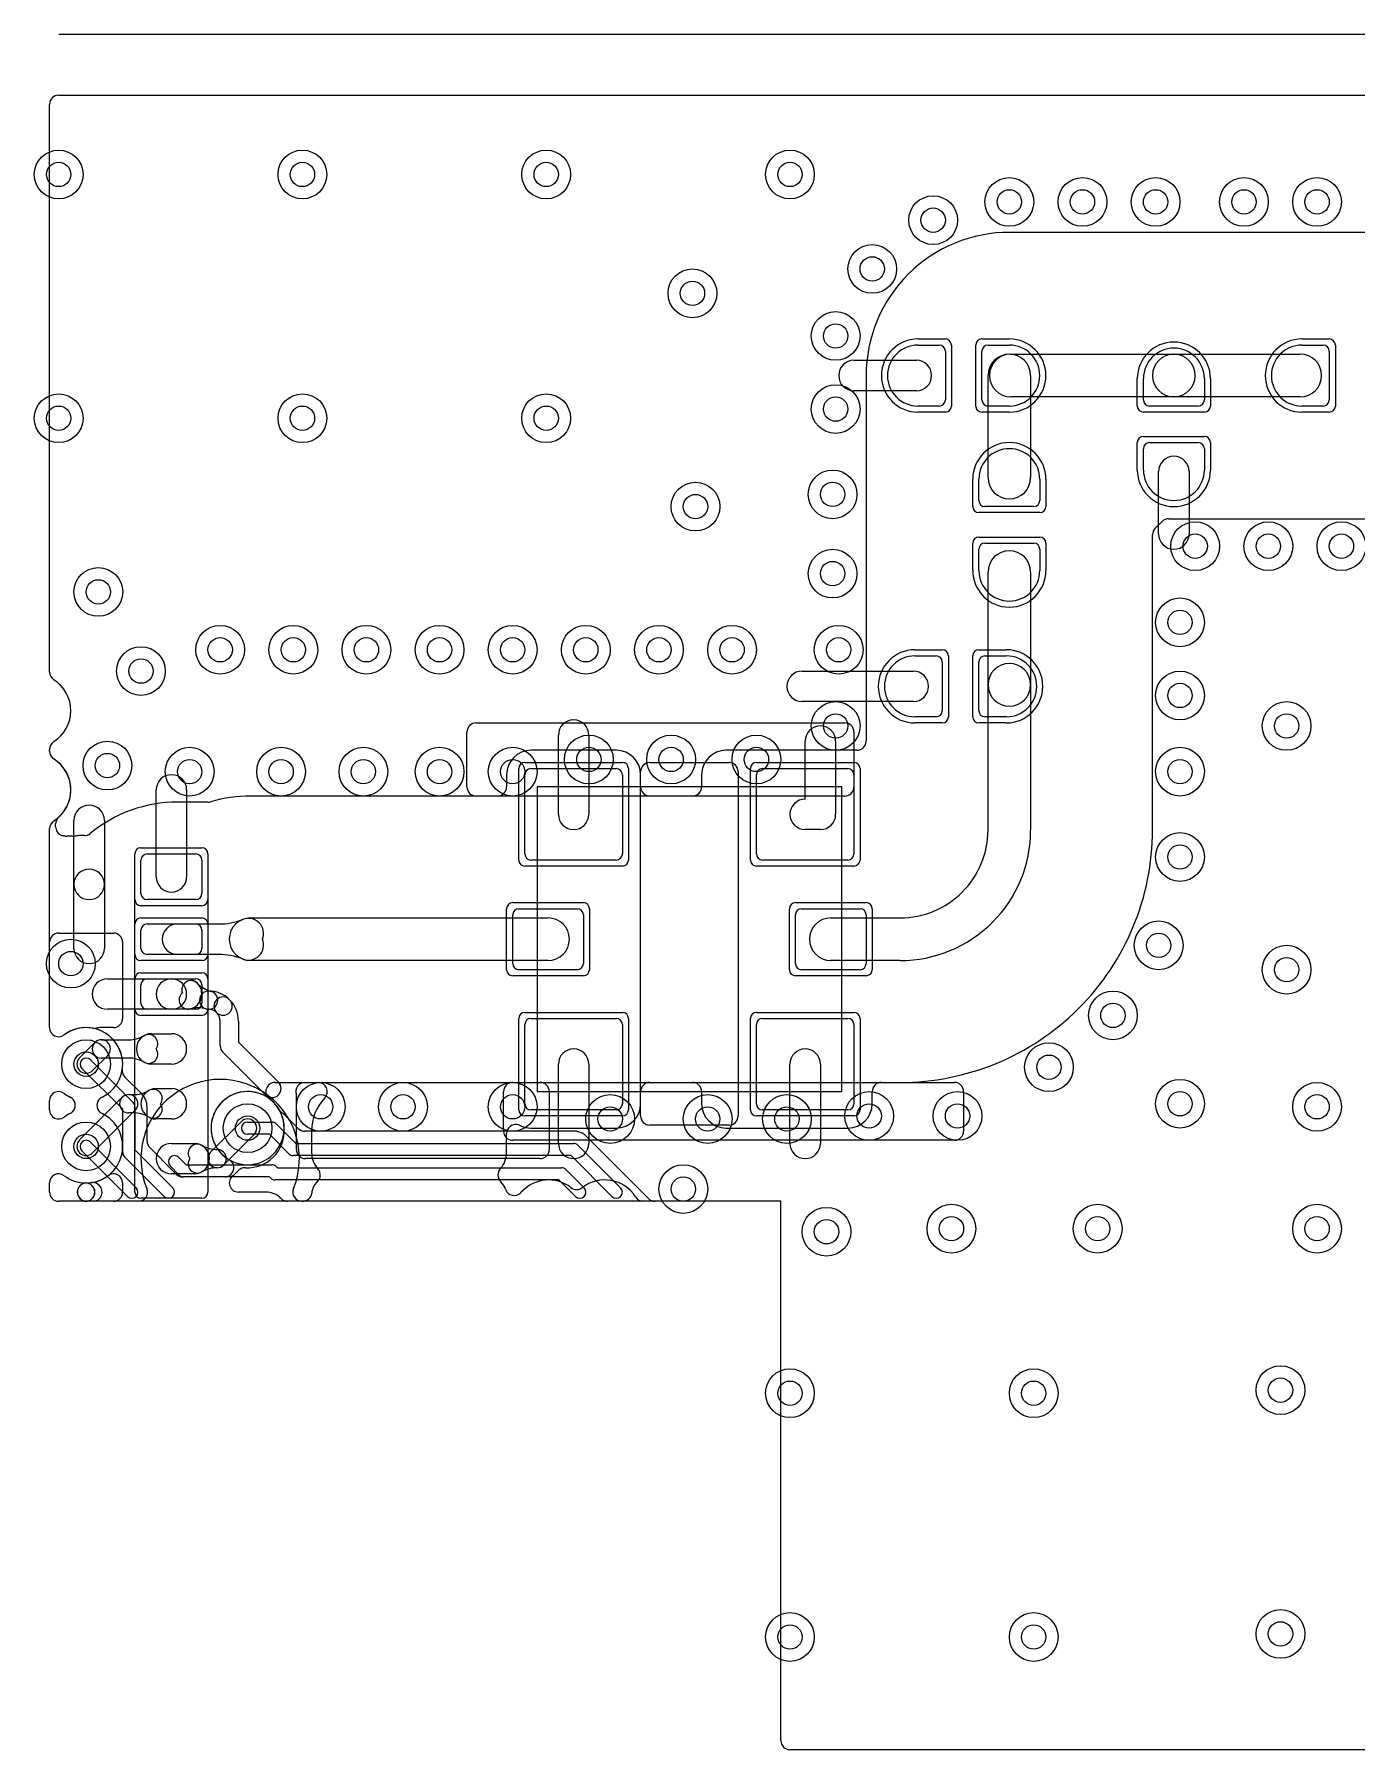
# Model space of a CAD drawing. Extents: x 24.8 to 50, y 9.9 to 24.
# Drawn here: x 24.8 to 35.65, y 9.93 to 24 of the extents above; entities that cross this region are included whole.
import ezdxf

# ---------------------------------------------------------------- set-up
doc = ezdxf.new("R2010")
doc.units = 0
for name, color, linetype in [('HOLE', 7, 'CONTINUOUS'), ('LAY1', 7, 'CONTINUOUS'), ('LAY2', 7, 'CONTINUOUS'), ('LAY3', 7, 'CONTINUOUS'), ('LAY4', 7, 'CONTINUOUS'), ('LAY5', 7, 'CONTINUOUS'), ('LAY6', 7, 'CONTINUOUS'), ('PCBOutline', 7, 'CONTINUOUS'), ('Resist-A', 7, 'CONTINUOUS')]:
    doc.layers.add(name, color=color, linetype=linetype)

msp = doc.modelspace()

# ---------------------------------------------------------------- linework, layer by layer
at = {"layer": 'HOLE'}
for centre in [(25, 22.85), (27, 22.85), (29, 22.85), (31, 22.85), (32.8, 22.625), (33.4, 22.625), (34, 22.625), (34.725, 22.625), (35.325, 22.625), (32.175, 22.475), (31.675, 22.075), (30.2, 21.875), (31.375, 21.525), (31.375, 20.925), (25, 20.85), (27, 20.85), (29, 20.85), (31.35, 20.225), (30.225, 20.125), (34.325, 19.8), (34.925, 19.8), (35.525, 19.8), (31.35, 19.575), (25.325, 19.425), (34.2, 19.175), (26.325, 18.95), (26.925, 18.95), (27.525, 18.95), (28.125, 18.95), (28.725, 18.95), (29.325, 18.95), (29.925, 18.95), (30.525, 18.95), (31.4, 18.95), (25.675, 18.775), (34.2, 18.575), (31.375, 18.325), (35.075, 18.325), (25.4, 18), (26.075, 17.95), (26.825, 17.95), (27.5, 17.95), (28.125, 17.95), (28.725, 17.95), (29.35, 18.05), (30.025, 18.05), (30.725, 18.05), (34.2, 17.95), (34.2, 17.25), (34.025, 16.525), (25.1, 16.375), (35.075, 16.325), (33.65, 15.95), (25.225, 15.55), (33.125, 15.525), (27.15, 15.2), (27.825, 15.2), (28.725, 15.2), (31.65, 15.125), (32.375, 15.125), (34.2, 15.225), (35.325, 15.2), (26.55, 15.025), (29.525, 15.1), (30.325, 15.1), (30.975, 15.1), (25.225, 14.875), (30.125, 14.525), (31.3, 14.175), (32.325, 14.2), (33.525, 14.2), (35.325, 14.2), (31, 12.85), (33, 12.85), (35.025, 12.875), (31, 10.85), (33, 10.85), (35.025, 10.875)]:
    msp.add_circle(centre, 0.1, dxfattribs=at)
at = {"layer": 'LAY1'}
for p, q in [((24.92503, 18.76731), (24.92503, 23.42499)), ((25, 23.49996), (39.92496, 23.49996)), ((39.92496, 22.375), (32.8125, 22.375)), ((32.05, 21.45), (32.225, 21.45)), ((32.275, 21.4), (32.275, 21)), ((32.575, 21), (32.575, 21.4)), ((32.625, 21.45), (32.8, 21.45)), ((35.2, 21.45), (35.375, 21.45)), ((35.425, 21.4), (35.425, 21)), ((31.52496, 21.325), (32.0375, 21.325)), ((32.8125, 21.375), (34.15, 21.375)), ((34.15, 21.375), (35.1875, 21.375)), ((31.625, 21.2), (31.625, 18.20004)), ((32.625, 20.3625), (32.625, 21.2)), ((32.975, 21.2), (32.975, 20.3625)), ((33.9, 21), (33.9, 21.175)), ((34.4, 21.175), (34.4, 21)), ((32.0375, 21.075), (31.52496, 21.075)), ((34.15, 21.025), (32.8125, 21.025)), ((35.1875, 21.025), (34.15, 21.025)), ((32.225, 20.95), (32.05, 20.95)), ((32.8, 20.95), (32.625, 20.95)), ((34.35, 20.95), (33.95, 20.95)), ((35.375, 20.95), (35.2, 20.95)), ((33.9, 20.425), (33.9, 20.6)), ((33.95, 20.65), (34.35, 20.65)), ((34.4, 20.6), (34.4, 20.425)), ((34.025, 19.89996), (34.025, 20.4125)), ((34.275, 20.4125), (34.275, 19.89996)), ((32.55, 20.175), (32.55, 20.35)), ((33.05, 20.35), (33.05, 20.175)), ((33, 20.125), (32.6, 20.125)), ((33.99696, 19.94696), (34.05304, 20.00304)), ((34.10605, 20.025), (39.925, 20.025)), ((33.975, 17.47122), (33.975, 19.89395)), ((32.55, 19.6), (32.55, 19.775)), ((32.6, 19.825), (33, 19.825)), ((33.05, 19.775), (33.05, 19.6)), ((32.625, 18.6625), (32.625, 19.5875)), ((32.975, 19.5875), (32.975, 18.6625)), ((32.025, 18.9), (32.2, 18.9)), ((32.6, 18.9), (32.775, 18.9)), ((31.09996, 18.775), (32.0125, 18.775)), ((32.25, 18.85), (32.25, 18.45)), ((32.55, 18.45), (32.55, 18.85)), ((32.625, 17.47122), (32.625, 18.6625)), ((32.975, 18.6625), (32.975, 17.47122)), ((32.0125, 18.525), (31.09996, 18.525)), ((28.42497, 18.35), (31.45003, 18.35)), ((32.2, 18.4), (32.025, 18.4)), ((32.775, 18.4), (32.6, 18.4)), ((28.35, 17.82497), (28.35, 18.27503)), ((29.1, 17.6), (29.1, 18.25004)), ((29.35, 18.25004), (29.35, 17.6)), ((31.125, 17.725), (31.125, 18.20004)), ((31.375, 18.20004), (31.375, 17.6)), ((31.525, 18.27503), (31.525, 17.82497)), ((24.92503, 18.11723), (24.92503, 18.13273)), ((29.575, 18.12504), (28.875, 18.12504)), ((29.84997, 18.025), (30.50003, 18.025)), ((31.55, 18.12504), (30.475, 18.12504)), ((28.67496, 17.925), (28.67496, 17.825)), ((28.825, 17.275), (28.825, 17.925)), ((28.875, 17.975), (29.575, 17.975)), ((29.625, 17.925), (29.625, 17.275)), ((29.775, 15.12497), (29.775, 17.95003)), ((29.77504, 17.825), (29.77504, 17.925)), ((30.27496, 17.925), (30.27496, 17.825)), ((30.575, 17.95003), (30.575, 15.12497)), ((30.725, 17.275), (30.725, 17.925)), ((30.775, 17.975), (31.475, 17.975)), ((31.525, 17.925), (31.525, 17.275)), ((25.8, 17.0875), (25.8, 17.8)), ((26.05, 17.8), (26.05, 17.0875)), ((28.59996, 17.75), (26.575, 17.75)), ((31.45003, 17.75), (28.42497, 17.75)), ((30.19996, 17.75), (29.85004, 17.75)), ((26.22492, 17.7), (25.975, 17.7)), ((24.97504, 17.49824), (24.97504, 17.52048)), ((25.125, 17.025), (25.125, 17.55004)), ((25.375, 17.55004), (25.375, 17.025)), ((31.25, 17.475), (31.125, 17.475)), ((25.1096, 17.42013), (25.06614, 17.42013)), ((25.21059, 17.42504), (25.17499, 17.42504)), ((25.675, 16.95), (25.675, 17.225)), ((25.725, 17.275), (26.125, 17.275)), ((26.175, 17.225), (26.175, 16.95)), ((29.575, 17.225), (28.875, 17.225)), ((31.475, 17.225), (30.775, 17.225)), ((25.125, 16.49996), (25.125, 17.025)), ((25.375, 17.025), (25.375, 16.49996)), ((26.125, 16.9), (25.725, 16.9)), ((32.41374, 16.96124), (32.41377, 16.96125)), ((26.575, 16.75), (29.015, 16.75)), ((28.725, 16.375), (28.725, 16.775)), ((28.775, 16.825), (29.255, 16.825)), ((29.305, 16.775), (29.305, 16.375)), ((31.045, 16.375), (31.045, 16.775)), ((31.095, 16.825), (31.575, 16.825)), ((31.335, 16.75), (31.90378, 16.75)), ((31.625, 16.775), (31.625, 16.375)), ((25, 16.62496), (25.44999, 16.62496)), ((25.675, 16.5), (25.675, 16.65)), ((25.725, 16.7), (26.125, 16.7)), ((25.975, 16.7), (26.3125, 16.7)), ((26.175, 16.65), (26.175, 16.5)), ((32.66126, 16.71377), (32.66123, 16.71375)), ((24.92503, 15.85001), (24.92503, 16.54999)), ((25.52496, 16.54999), (25.52496, 15.92501)), ((26.125, 16.45), (25.725, 16.45)), ((26.3125, 16.45), (25.975, 16.45)), ((29.015, 16.4), (26.575, 16.4)), ((31.90378, 16.4), (31.335, 16.4)), ((25.39996, 16.25), (25.925, 16.25)), ((25.675, 16.05), (25.675, 16.2)), ((25.725, 16.25), (26.125, 16.25)), ((25.925, 16.25), (26.05, 16.25)), ((26.175, 16.2), (26.175, 16.05)), ((29.255, 16.325), (28.775, 16.325)), ((31.575, 16.325), (31.095, 16.325)), ((25.925, 16), (25.39996, 16)), ((26.125, 16), (25.725, 16)), ((26.05, 16), (25.925, 16)), ((28.875, 15.925), (29.575, 15.925)), ((30.775, 15.925), (31.475, 15.925)), ((25.44999, 15.85004), (25.35, 15.85004)), ((25.7625, 15.8), (25.925, 15.8)), ((26.325, 15.7), (26.325, 15.90287)), ((26.475, 15.90287), (26.475, 15.73107)), ((28.825, 15.225), (28.825, 15.875)), ((29.625, 15.875), (29.625, 15.225)), ((30.725, 15.225), (30.725, 15.875)), ((31.525, 15.875), (31.525, 15.225)), ((25.17197, 15.60303), (25.29697, 15.72803)), ((25.35, 15.75), (25.575, 15.75)), ((26.69697, 15.29697), (26.34697, 15.64697)), ((26.475, 15.73107), (26.80303, 15.40303)), ((25.40303, 15.62197), (25.27803, 15.49697)), ((25.575, 15.6), (25.35, 15.6)), ((25.925, 15.55), (25.7625, 15.55)), ((29.1, 14.89996), (29.1, 15.55)), ((29.35, 15.55), (29.35, 14.89996)), ((31, 14.89996), (31, 15.55)), ((31.25, 15.55), (31.25, 14.89996)), ((25.8, 15.35), (25.925, 15.35)), ((26.77498, 15.4), (27.12853, 15.4)), ((27.02067, 15.4), (28.95003, 15.4)), ((28.72497, 15.4), (32.35003, 15.4)), ((29.85004, 15.4), (30.19996, 15.4)), ((31.75004, 15.4), (31.90378, 15.4)), ((25.17197, 14.92803), (25.52197, 15.27803)), ((25.575, 15.3), (25.6125, 15.3)), ((26.95, 14.84997), (26.95, 15.3)), ((28.65, 14.99997), (28.65, 15.32503)), ((29.025, 15.32503), (29.025, 14.84997)), ((29.77504, 15.225), (29.77504, 15.325)), ((30.27496, 15.325), (30.27496, 15.225)), ((31.67504, 15.225), (31.67504, 15.325)), ((32.425, 15.32503), (32.425, 14.99997)), ((25.62803, 15.17197), (25.27803, 14.82197)), ((25.6125, 15.15), (25.575, 15.15)), ((25.925, 15.1), (25.8, 15.1)), ((26.24697, 14.82803), (26.49697, 15.07803)), ((29.575, 15.175), (28.875, 15.175)), ((31.475, 15.175), (30.775, 15.175)), ((26.60303, 14.97197), (26.35303, 14.72197)), ((27.07496, 15), (27.07496, 14.825)), ((28.67504, 14.825), (28.67504, 14.97998)), ((32.35003, 14.925), (28.72497, 14.925)), ((28.87505, 15.02496), (29.575, 15.02496)), ((30.50003, 15.05), (29.84997, 15.05)), ((30.475, 15.02496), (31.475, 15.02496)), ((25.925, 14.9), (26.11276, 14.9)), ((26.11276, 14.65), (25.925, 14.65)), ((26.44992, 14.65238), (26.47612, 14.67858)), ((28.95003, 14.775), (27.02497, 14.775)), ((24.92503, 14.5), (24.92503, 14.57497)), ((25.52496, 14.57498), (25.52496, 14.5)), ((26.7, 14.50004), (26.47503, 14.50004)), ((25.22112, 14.42503), (25, 14.42503)), ((25.44999, 14.42503), (25.22886, 14.42503)), ((26.82555, 14.44699), (26.82377, 14.44877)), ((27.00138, 14.42503), (26.87856, 14.42503)), ((30.92503, 14.42503), (29.79722, 14.42503)), ((30.92503, 10), (30.92503, 14.42503)), ((39.92499, 9.92503), (31, 9.92503))]:
    msp.add_line(p, q, dxfattribs=at)
for centre in [(25, 22.85), (27, 22.85), (29, 22.85), (31, 22.85), (32.8, 22.625), (33.4, 22.625), (34, 22.625), (34.725, 22.625), (35.325, 22.625), (32.175, 22.475), (31.675, 22.075), (30.2, 21.875), (31.375, 21.525), (31.375, 20.925), (25, 20.85), (27, 20.85), (29, 20.85), (31.35, 20.225), (30.225, 20.125), (34.325, 19.8), (34.925, 19.8), (35.525, 19.8), (31.35, 19.575), (25.325, 19.425), (34.2, 19.175), (26.325, 18.95), (26.925, 18.95), (27.525, 18.95), (28.125, 18.95), (28.725, 18.95), (29.325, 18.95), (29.925, 18.95), (30.525, 18.95), (31.4, 18.95), (25.675, 18.775), (34.2, 18.575), (31.375, 18.325), (35.075, 18.325), (25.4, 18), (29.35, 18.05), (30.025, 18.05), (30.725, 18.05), (26.075, 17.95), (26.825, 17.95), (27.5, 17.95), (28.125, 17.95), (28.725, 17.95), (34.2, 17.95), (34.2, 17.25), (34.025, 16.525), (25.1, 16.375), (35.075, 16.325), (33.65, 15.95), (25.225, 15.55), (33.125, 15.525), (27.15, 15.2), (27.825, 15.2), (28.725, 15.2), (34.2, 15.225), (35.325, 15.2), (26.55, 15.025), (29.525, 15.1), (30.325, 15.1), (30.975, 15.1), (31.65, 15.125), (32.375, 15.125), (25.225, 14.875), (30.125, 14.525), (31.3, 14.175), (32.325, 14.2), (33.525, 14.2), (35.325, 14.2), (31, 12.85), (33, 12.85), (35.025, 12.875), (31, 10.85), (33, 10.85), (35.025, 10.875)]:
    msp.add_circle(centre, 0.2, dxfattribs=at)
for centre, radius, start, end in [((25, 23.42499), 0.07497, 90, 180), ((32.8, 21.2), 1.175, 89.708399, 180), ((32.80636, 22.44995), 0.07497, -90.290412, -89.671376), ((32.81358, 21.2), 1.175, 90.052663, 90.331098), ((32.05, 21.2), 0.25, 90, -90), ((32.225, 21.4), 0.05, 0, 90), ((32.625, 21.4), 0.05, 90, 180), ((32.8, 21.2), 0.25, -90, 90), ((34.15, 21.175), 0.25, 0, 180), ((35.2, 21.2), 0.25, 90, -90), ((35.375, 21.4), 0.05, 0, 90), ((31.52496, 21.2), 0.125, 90, -90), ((32.0375, 21.2), 0.125, -90, 90), ((32.8, 21.2), 0.175, 0, 180), ((32.8125, 21.2), 0.175, 90, -90), ((34.15, 21.2), 0.175, 90, -90), ((34.15, 21.2), 0.175, -90, 90), ((35.1875, 21.2), 0.175, -90, 90), ((32.225, 21), 0.05, -90, 0), ((32.625, 21), 0.05, 180, -90), ((33.95, 21), 0.05, 180, -90), ((34.35, 21), 0.05, -90, 0), ((35.375, 21), 0.05, -90, 0), ((32.8, 20.35), 0.25, 0, 180), ((33.95, 20.6), 0.05, 90, 180), ((34.35, 20.6), 0.05, 0, 90), ((34.15, 20.425), 0.25, 180, 0), ((34.15, 20.4125), 0.125, 0, 180), ((32.8, 20.3625), 0.175, 180, 0), ((32.6, 20.175), 0.05, 180, -90), ((33, 20.175), 0.05, -90, 0), ((34.10605, 19.95003), 0.07497, 90, 135), ((34.04997, 19.89395), 0.07497, 135, 180), ((34.15, 19.89996), 0.125, 180, 0), ((32.6, 19.775), 0.05, 90, 180), ((32.8, 19.5875), 0.175, 0, 180), ((33, 19.775), 0.05, 0, 90), ((32.8, 19.6), 0.25, 180, 0), ((32.025, 18.65), 0.25, 90, -90), ((32.2, 18.85), 0.05, 0, 90), ((32.6, 18.85), 0.05, 90, 180), ((32.775, 18.65), 0.25, -90, 90), ((25, 18.76731), 0.07497, 180, -122.227352), ((31.09996, 18.65), 0.125, 90, -90), ((32.0125, 18.65), 0.125, -90, 90), ((32.8, 18.6625), 0.175, 0, 180), ((24.80001, 18.45002), 0.30009, -57.777457, 57.777457), ((32.8, 18.6625), 0.175, 180, 0), ((32.2, 18.45), 0.05, -90, 0), ((32.6, 18.45), 0.05, 180, -90), ((28.42497, 18.27503), 0.07497, 90, 180), ((29.225, 18.25004), 0.125, 0, 180), ((31.25, 18.20004), 0.125, 0, 180), ((31.45003, 18.27503), 0.07497, 0, 90), ((25, 18.13273), 0.07497, 122.227352, 180), ((31.55, 18.20004), 0.075, -90, 0), ((25, 18.11723), 0.07497, 180, -122.227352), ((24.8, 17.8), 0.30004, -48.185672, 57.769733), ((28.875, 17.925), 0.20004, 90, 180), ((29.575, 17.925), 0.20004, 0, 90), ((29.84997, 17.95003), 0.07497, 90, 180), ((30.475, 17.925), 0.20004, 90, 180), ((30.50003, 17.95003), 0.07497, 0, 90), ((25.925, 17.8), 0.125, 0, 180), ((28.875, 17.925), 0.05, 90, 180), ((29.575, 17.925), 0.05, 0, 90), ((30.775, 17.925), 0.05, 90, 180), ((31.475, 17.925), 0.05, 0, 90), ((26.57494, 16.57495), 1.17505, 89.997074, 106.260458), ((28.42497, 17.82497), 0.07497, 180, -90), ((28.59996, 17.825), 0.075, -90, 0), ((29.85004, 17.825), 0.075, 180, -90), ((30.19996, 17.825), 0.075, -90, 0), ((31.45003, 17.82497), 0.07497, -90, 0), ((25.25, 17.55004), 0.125, 0, 180), ((25.97498, 16.57499), 1.12501, 89.998981, 129.530783), ((26.22493, 17.77497), 0.07497, -90.007642, -73.740712), ((29.225, 17.6), 0.125, 180, 0), ((31.125, 17.6), 0.125, 90, -90), ((31.25, 17.6), 0.125, -90, 0), ((25.05004, 17.52048), 0.075, 135, 180), ((25.05004, 17.49824), 0.075, 180, -108.437365), ((25.05002, 17.5205), 0.07497, 131.809978, 135), ((31.90379, 17.47122), 0.72121, -44.999438, 0), ((31.90379, 17.47122), 1.07121, -44.999244, 0), ((31.90379, 17.47122), 2.07121, -44.999609, 0), ((25.05003, 17.49821), 0.07497, -108.437366, -98.22089), ((25.025, 17.325), 0.10004, 76.401343, 81.775941), ((25.06614, 17.4951), 0.07497, -103.593234, -90), ((25.11976, 17.49441), 0.07497, -97.788571, -78.418767), ((25.17498, 17.225), 0.20004, 89.997136, 101.584046), ((25.21059, 17.50004), 0.075, -90, -49.878486), ((25.725, 17.225), 0.05, 90, 180), ((26.125, 17.225), 0.05, 0, 90), ((28.875, 17.275), 0.05, 180, -90), ((29.575, 17.275), 0.05, -90, 0), ((30.775, 17.275), 0.05, 180, -90), ((31.475, 17.275), 0.05, -90, 0), ((25.25, 17.025), 0.125, 0, 180), ((25.925, 17.0875), 0.125, 180, 0), ((25.25, 17.025), 0.125, 180, 0), ((25.725, 16.95), 0.05, 180, -90), ((26.125, 16.95), 0.05, -90, 0), ((31.90377, 17.47121), 0.72121, -89.999206, -45), ((26.575, 16.575), 0.175, 90, -90), ((28.775, 16.775), 0.05, 90, 180), ((29.015, 16.575), 0.175, -90, 90), ((29.255, 16.775), 0.05, 0, 90), ((31.095, 16.775), 0.05, 90, 180), ((31.335, 16.575), 0.175, 90, -90), ((31.575, 16.775), 0.05, 0, 90), ((25, 16.54999), 0.07497, 90, 180), ((25.44999, 16.54999), 0.07497, 0, 90), ((25.725, 16.65), 0.05, 90, 180), ((25.975, 16.575), 0.125, 90, -90), ((26.125, 16.65), 0.05, 0, 90), ((26.3125, 17.23906), 0.53906, -90, -68.4309), ((26.55662, 16.6215), 0.125, -21.83886, 111.568769), ((31.90377, 17.47121), 1.07121, -89.999465, -45), ((25.25, 16.49996), 0.125, 180, 0), ((25.725, 16.5), 0.05, 180, -90), ((26.125, 16.5), 0.05, -90, 0), ((26.55662, 16.5285), 0.125, -111.567342, 21.838861), ((26.3125, 15.91094), 0.53906, 68.431231, 90), ((28.775, 16.375), 0.05, 180, -90), ((29.255, 16.375), 0.05, -90, 0), ((31.095, 16.375), 0.05, 180, -90), ((31.575, 16.375), 0.05, -90, 0), ((25.39996, 16.125), 0.125, 90, -90), ((25.725, 16.2), 0.05, 90, 180), ((25.925, 16.125), 0.125, 90, -90), ((25.925, 16.125), 0.125, -90, 90), ((26.08556, 16.16015), 0.075, 44.6705, -160.146782), ((26.05, 16.125), 0.125, -90, 90), ((26.125, 16.2), 0.05, 0, 90), ((26.31777, 16.3897), 0.25152, -135.330053, -105.465702), ((25.725, 16.05), 0.05, 180, -90), ((26.06243, 16.07657), 0.075, 129.209852, -75.600737), ((26.125, 16.05), 0.05, -90, 0), ((26.23071, 16.075), 0.075, 90, -90), ((26.2307, 16.075), 0.07501, -105.466858, 74.535179), ((26.23071, 15.90773), 0.24227, 45, 90), ((26.349, 16.026), 0.075, 45, -135), ((26.34899, 16.02601), 0.075, -135, 45), ((26.22587, 15.90287), 0.24913, 0, 45), ((25.44999, 15.92501), 0.07497, -90, 0), ((26.14363, 15.7603), 0.25153, 74.5345, 104.399216), ((26.23071, 15.90773), 0.09227, 45, 90), ((26.22587, 15.90287), 0.09913, 0, 45), ((28.875, 15.875), 0.05, 90, 180), ((29.575, 15.875), 0.05, 0, 90), ((30.775, 15.875), 0.05, 90, 180), ((31.475, 15.875), 0.05, 0, 90), ((31.90377, 17.47121), 2.07121, -89.998893, -45.226317), ((33.41534, 15.94765), 0.07497, 134.610901, 134.773023), ((32.53751, 16.8375), 1.175, -45.38963, -44.99931), ((25, 15.85001), 0.07497, 180, -53.133159), ((25.225, 15.55), 0.30004, 79.41624, 126.869516), ((25.29388, 15.91863), 0.07497, -100.584443, -77.027723), ((25.35, 15.675), 0.17504, 97.12461, 102.971554), ((25.31956, 15.92315), 0.07497, -83.312934, -83.004854), ((25.35, 15.675), 0.17504, 90, 96.992661), ((25.575, 16.00157), 0.25157, -90, -60.138167), ((25.7625, 15.675), 0.125, 90, -90), ((25.7376, 15.71836), 0.075, -35.317447, 119.861524), ((25.925, 15.675), 0.125, -90, 90), ((25.35, 15.675), 0.075, 90, -90), ((25.35, 15.675), 0.075, -45, 135), ((25.7376, 15.63164), 0.075, -119.860489, 35.317447), ((26.4, 15.7), 0.075, 180, -135), ((29.225, 15.55), 0.125, 0, 180), ((31.125, 15.55), 0.125, 0, 180), ((25.225, 15.55), 0.075, 135, -45), ((25.575, 15.34843), 0.25157, 60.138476, 90), ((25.8, 15.225), 0.125, 90, -90), ((25.7751, 15.26836), 0.075, -35.317447, 119.862398), ((25.925, 15.225), 0.125, -90, 90), ((26.75, 15.35), 0.075, -135, 45), ((26.77498, 15.32503), 0.07497, 90, -126.866841), ((27.02067, 15.32503), 0.07497, 90, -160.496801), ((27.12853, 15.325), 0.075, -43.168413, 90), ((28.72497, 15.32503), 0.07497, 90, 180), ((28.95003, 15.32503), 0.07497, 0, 90), ((29.85004, 15.325), 0.075, 90, 180), ((30.19996, 15.325), 0.075, 0, 90), ((31.75004, 15.325), 0.075, 90, 180), ((31.90378, 16.575), 1.175, -90, -89.998537), ((32.35003, 15.32503), 0.07497, 0, 90), ((25.575, 15.225), 0.075, 90, -90), ((25.575, 15.225), 0.075, -45, 135), ((25.6125, 15.55156), 0.25156, -90, -60.137033), ((25.7751, 15.18164), 0.075, -119.860489, 35.317447), ((26.55, 15.025), 0.30004, -1.90998, 53.135831), ((27.47501, 15), 0.40005, 136.832329, 180), ((28.875, 15.225), 0.05, 180, -90), ((29.575, 15.225), 0.20004, -90, 0), ((29.575, 15.225), 0.05, -90, 0), ((30.475, 15.225), 0.20004, 180, -90), ((30.775, 15.225), 0.05, 180, -90), ((31.475, 15.225), 0.20004, -90, 0), ((31.475, 15.225), 0.05, -90, 0), ((25.6125, 14.89844), 0.25156, 60.137602, 90), ((26.55, 15.025), 0.075, -45, 135), ((29.84997, 15.12497), 0.07497, 180, -90), ((30.50003, 15.12497), 0.07497, -90, 0), ((25.225, 14.875), 0.075, 135, -45), ((26.54999, 15.00001), 0.30005, -93.188622, 1.908007), ((26.9248, 15.0125), 0.07497, 178.089065, -178.089065), ((28.72497, 14.99997), 0.07497, 180, -90), ((28.75004, 14.97998), 0.075, 71.562635, 180), ((28.75005, 14.98001), 0.07497, 62.970112, 71.562634), ((28.87498, 15.22501), 0.20005, -117.013366, -89.98568), ((28.87505, 14.94999), 0.07497, 90, 90.015285), ((32.35003, 14.99997), 0.07497, -90, 0), ((25.925, 14.775), 0.125, 90, -90), ((26.13769, 14.81835), 0.075, 60.094972, -144.699436), ((26.11276, 14.775), 0.125, -90, 90), ((26.3, 15.10058), 0.25058, -119.902258, -90), ((26.3, 14.775), 0.075, 135, -45), ((26.3, 14.775), 0.075, -90, 90), ((27.02497, 14.84997), 0.07497, 180, -90), ((27.275, 14.825), 0.20004, 180, -137.658108), ((28.47499, 14.82499), 0.20005, -42.331871, 0.002864), ((28.95003, 14.84997), 0.07497, -90, 0), ((29.225, 14.89996), 0.125, 180, 0), ((31.125, 14.89996), 0.125, 180, 0), ((25, 14.57497), 0.07497, 53.133159, 180), ((25.44999, 14.57498), 0.07497, 0, 126.866841), ((26.13769, 14.73166), 0.075, 144.693202, -60.097742), ((26.3, 14.44942), 0.25058, 90, 119.902569), ((26.325, 14.77501), 0.17505, -53.12552, -44.812525), ((26.50293, 14.59937), 0.07497, 135, 135.799776), ((26.52913, 14.62557), 0.07497, 86.811267, 135), ((27.0717, 14.63975), 0.075, -45, 18.437365), ((27.07173, 14.63976), 0.07497, 18.437366, 42.345661), ((28.67832, 14.63976), 0.075, 137.66413, 180), ((28.67829, 14.63973), 0.07497, 179.977073, 180), ((28.67832, 14.63973), 0.075, 180, -135), ((25, 14.5), 0.07497, 180, -90), ((25.22499, 14.87499), 0.30004, -126.866842, -90.591996), ((25.22886, 14.5), 0.07497, 90.588451, -90), ((25.22112, 14.5), 0.07497, -90, 89.411549), ((25.22499, 14.87499), 0.30004, -89.408004, -53.130484), ((25.44999, 14.5), 0.07497, -90, 0), ((26.47503, 14.57501), 0.07497, 126.87754, -90), ((26.7, 14.325), 0.17504, 45, 90), ((27.22501, 14.475), 0.15005, 132.939462, 173.621435), ((27.07172, 14.63973), 0.07497, -47.059489, -45), ((28.6783, 14.63971), 0.07497, -135, -132.940511), ((28.52499, 14.47496), 0.15008, 18.922684, 47.06015), ((28.73811, 14.54735), 0.075, -161.562635, -45), ((28.73813, 14.54733), 0.07497, -45, -40.661808), ((29.02001, 14.29997), 0.30006, 52.316267, 138.580377), ((29.25, 14.59624), 0.075, -128.373475, -52.176611), ((29.47999, 14.29999), 0.30005, 32.231883, 127.823568), ((26.87856, 14.5), 0.07497, -135, -90), ((27.00138, 14.5), 0.07497, -90, -6.379012), ((29.79722, 14.5), 0.07497, -147.772648, -90), ((31, 10), 0.07497, 180, -90)]:
    msp.add_arc(centre, radius, start, end, dxfattribs=at)
at = {"layer": 'LAY2'}
for p, q in [((24.92503, 18.76726), (24.92503, 23.42499)), ((25, 23.49996), (39.925, 23.49996)), ((24.92503, 18.11724), (24.92503, 18.13276)), ((31.425, 17.825), (28.925, 17.825)), ((28.925, 17.825), (28.925, 15.325)), ((31.425, 15.325), (31.425, 17.825)), ((24.92503, 15.85001), (24.92503, 17.48274)), ((24.92503, 15.17501), (24.92503, 15.24999)), ((28.925, 15.325), (31.425, 15.325)), ((24.92503, 14.5), (24.92503, 14.57499)), ((25.22226, 14.42503), (25, 14.42503)), ((30.92503, 14.42503), (25.22774, 14.42503)), ((30.92503, 10), (30.92503, 14.42503)), ((39.92503, 9.92503), (31, 9.92503))]:
    msp.add_line(p, q, dxfattribs=at)
for centre in [(25, 22.85), (27, 22.85), (29, 22.85), (31, 22.85), (32.8, 22.625), (33.4, 22.625), (34, 22.625), (34.725, 22.625), (35.325, 22.625), (32.175, 22.475), (31.675, 22.075), (30.2, 21.875), (31.375, 21.525), (31.375, 20.925), (25, 20.85), (27, 20.85), (29, 20.85), (31.35, 20.225), (30.225, 20.125), (34.325, 19.8), (34.925, 19.8), (35.525, 19.8), (31.35, 19.575), (25.325, 19.425), (34.2, 19.175), (26.325, 18.95), (26.925, 18.95), (27.525, 18.95), (28.125, 18.95), (28.725, 18.95), (29.325, 18.95), (29.925, 18.95), (30.525, 18.95), (31.4, 18.95), (25.675, 18.775), (34.2, 18.575), (31.375, 18.325), (35.075, 18.325), (25.4, 18), (29.35, 18.05), (30.025, 18.05), (30.725, 18.05), (26.075, 17.95), (26.825, 17.95), (27.5, 17.95), (28.125, 17.95), (28.725, 17.95), (34.2, 17.95), (34.2, 17.25), (34.025, 16.525), (25.1, 16.375), (35.075, 16.325), (33.65, 15.95), (25.225, 15.55), (33.125, 15.525), (27.15, 15.2), (27.825, 15.2), (28.725, 15.2), (34.2, 15.225), (35.325, 15.2), (26.55, 15.025), (29.525, 15.1), (30.325, 15.1), (30.975, 15.1), (31.65, 15.125), (32.375, 15.125), (25.225, 14.875), (30.125, 14.525), (31.3, 14.175), (32.325, 14.2), (33.525, 14.2), (35.325, 14.2), (31, 12.85), (33, 12.85), (35.025, 12.875), (31, 10.85), (33, 10.85), (35.025, 10.875)]:
    msp.add_circle(centre, 0.2, dxfattribs=at)
for centre, radius, start, end in [((25, 23.42499), 0.07497, 90, 180), ((25, 18.76726), 0.07497, 180, -122.227352), ((24.8, 18.45001), 0.30006, -57.771769, 57.771769), ((25, 18.13276), 0.07497, 122.227352, 180), ((25, 18.11724), 0.07497, 180, -122.227352), ((24.8, 17.79999), 0.30006, -57.771769, 57.771769), ((25, 17.48274), 0.07497, 122.227352, 180), ((25, 15.85001), 0.07497, 180, -53.133159), ((25.225, 15.55), 0.30004, -64.143797, 126.869516), ((25, 15.24999), 0.07497, 53.133159, 180), ((25.225, 15.55), 0.30004, -126.869516, -115.853652), ((25.06147, 15.21252), 0.07497, 45, 64.149272), ((25.06145, 15.2125), 0.075, -45.021609, 45), ((25.38855, 15.2125), 0.075, 134.978391, -135), ((25.38855, 15.21254), 0.07497, 115.860939, 135), ((26.55, 15.025), 0.30004, 90, -90), ((26.55, 15.025), 0.30004, -90, 90), ((25, 15.17501), 0.07497, 180, -53.133159), ((25.225, 14.875), 0.30004, 115.856203, 126.869516), ((25.06145, 15.21246), 0.07497, -64.139061, -45), ((25.225, 14.875), 0.30004, -89.58179, 64.146348), ((25.38853, 15.21248), 0.07497, -135, -115.850728), ((25, 14.57499), 0.07497, 53.133159, 180), ((25, 14.5), 0.07497, 180, -90), ((25.225, 14.875), 0.30004, -126.869516, -90.41821), ((25.22774, 14.5), 0.07497, 90.42033, -90), ((25.22226, 14.5), 0.07497, -90, 89.57967), ((31, 10), 0.07497, 180, -90)]:
    msp.add_arc(centre, radius, start, end, dxfattribs=at)
at = {"layer": 'LAY3'}
for p, q in [((24.92503, 18.76726), (24.92503, 23.42499)), ((25, 23.49996), (39.925, 23.49996)), ((24.92503, 18.11724), (24.92503, 18.13276)), ((24.92503, 15.85001), (24.92503, 17.48274)), ((24.92503, 15.17501), (24.92503, 15.24999)), ((24.92503, 14.5), (24.92503, 14.57499)), ((25.22226, 14.42503), (25, 14.42503)), ((30.92503, 14.42503), (25.22774, 14.42503)), ((30.92503, 10), (30.92503, 14.42503)), ((39.92503, 9.92503), (31, 9.92503))]:
    msp.add_line(p, q, dxfattribs=at)
for centre in [(25, 22.85), (27, 22.85), (29, 22.85), (31, 22.85), (32.8, 22.625), (33.4, 22.625), (34, 22.625), (34.725, 22.625), (35.325, 22.625), (32.175, 22.475), (31.675, 22.075), (30.2, 21.875), (31.375, 21.525), (31.375, 20.925), (25, 20.85), (27, 20.85), (29, 20.85), (31.35, 20.225), (30.225, 20.125), (34.325, 19.8), (34.925, 19.8), (35.525, 19.8), (31.35, 19.575), (25.325, 19.425), (34.2, 19.175), (26.325, 18.95), (26.925, 18.95), (27.525, 18.95), (28.125, 18.95), (28.725, 18.95), (29.325, 18.95), (29.925, 18.95), (30.525, 18.95), (31.4, 18.95), (25.675, 18.775), (34.2, 18.575), (31.375, 18.325), (35.075, 18.325), (25.4, 18), (29.35, 18.05), (30.025, 18.05), (30.725, 18.05), (26.075, 17.95), (26.825, 17.95), (27.5, 17.95), (28.125, 17.95), (28.725, 17.95), (34.2, 17.95), (34.2, 17.25), (34.025, 16.525), (25.1, 16.375), (35.075, 16.325), (33.65, 15.95), (25.225, 15.55), (33.125, 15.525), (27.15, 15.2), (27.825, 15.2), (28.725, 15.2), (34.2, 15.225), (35.325, 15.2), (26.55, 15.025), (29.525, 15.1), (30.325, 15.1), (30.975, 15.1), (31.65, 15.125), (32.375, 15.125), (25.225, 14.875), (30.125, 14.525), (31.3, 14.175), (32.325, 14.2), (33.525, 14.2), (35.325, 14.2), (31, 12.85), (33, 12.85), (35.025, 12.875), (31, 10.85), (33, 10.85), (35.025, 10.875)]:
    msp.add_circle(centre, 0.2, dxfattribs=at)
for centre, radius, start, end in [((25, 23.42499), 0.07497, 90, 180), ((25, 18.76726), 0.07497, 180, -122.227352), ((24.8, 18.45001), 0.30006, -57.771769, 57.771769), ((25, 18.13276), 0.07497, 122.227352, 180), ((25, 18.11724), 0.07497, 180, -122.227352), ((24.8, 17.79999), 0.30006, -57.771769, 57.771769), ((25, 17.48274), 0.07497, 122.227352, 180), ((25, 15.85001), 0.07497, 180, -53.133159), ((25.225, 15.55), 0.30004, -64.143797, 126.869516), ((25, 15.24999), 0.07497, 53.133159, 180), ((25.225, 15.55), 0.30004, -126.869516, -115.853652), ((25.06147, 15.21252), 0.07497, 45, 64.149272), ((25.06145, 15.2125), 0.075, -45.021609, 45), ((25.38855, 15.2125), 0.075, 134.978391, -135), ((25.38855, 15.21254), 0.07497, 115.860939, 135), ((26.55, 15.025), 0.30004, 90, -90), ((26.55, 15.025), 0.30004, -90, 90), ((25, 15.17501), 0.07497, 180, -53.133159), ((25.225, 14.875), 0.30004, 115.856203, 126.869516), ((25.06145, 15.21246), 0.07497, -64.139061, -45), ((25.225, 14.875), 0.30004, -89.58179, 64.146348), ((25.38853, 15.21248), 0.07497, -135, -115.850728), ((25, 14.57499), 0.07497, 53.133159, 180), ((25, 14.5), 0.07497, 180, -90), ((25.225, 14.875), 0.30004, -126.869516, -90.41821), ((25.22774, 14.5), 0.07497, 90.42033, -90), ((25.22226, 14.5), 0.07497, -90, 89.57967), ((31, 10), 0.07497, 180, -90)]:
    msp.add_arc(centre, radius, start, end, dxfattribs=at)
at = {"layer": 'LAY4'}
for p, q in [((24.92503, 18.76729), (24.92503, 23.42499)), ((25, 23.49996), (39.925, 23.49996)), ((24.92503, 18.11723), (24.92503, 18.13275)), ((24.92503, 15.85001), (24.92503, 17.48271)), ((25.52499, 15.1793), (25.18964, 15.51464)), ((25.26036, 15.58536), (25.61035, 15.23537)), ((25.68109, 15.30612), (25.54324, 15.44397)), ((24.92503, 15.17503), (24.92503, 15.24997)), ((25.52499, 14.82501), (25.52499, 15.1793)), ((25.62499, 15.20001), (25.62499, 14.84572)), ((25.72503, 14.91823), (25.72503, 15.20001)), ((26.55, 15.075), (26.75, 15.075)), ((26.78536, 15.06036), (26.94572, 14.89999)), ((26.9652, 15.022), (26.85666, 15.13054)), ((26.72929, 14.975), (26.55, 14.975)), ((26.88965, 14.81463), (26.72929, 14.975)), ((29.25, 15.00003), (27.01823, 15.00003)), ((29.84019, 14.44699), (29.3311, 14.95608)), ((25.56464, 14.46464), (25.18964, 14.83964)), ((25.26036, 14.91036), (25.63536, 14.53536)), ((25.86464, 14.46464), (25.53963, 14.78965)), ((25.62499, 14.84572), (25.93536, 14.53536)), ((25.84275, 14.76944), (25.74699, 14.8652)), ((25.98536, 14.78536), (26.04571, 14.725)), ((29.2043, 14.79999), (26.92501, 14.79999)), ((26.94572, 14.89999), (29.22501, 14.89999)), ((29.53964, 14.46464), (29.2043, 14.79999)), ((29.26037, 14.88535), (29.61036, 14.53536)), ((25.96523, 14.64697), (25.8436, 14.7686)), ((25.98964, 14.63964), (25.91464, 14.71464)), ((26.04571, 14.725), (26.75, 14.725)), ((26.78536, 14.71036), (26.79573, 14.69998)), ((26.79573, 14.69998), (29.12502, 14.69998)), ((29.16038, 14.68534), (29.31036, 14.53536)), ((24.92503, 14.5), (24.92503, 14.57497)), ((25.33159, 14.55621), (25.33479, 14.55301)), ((26.36283, 14.625), (26.01826, 14.625)), ((26.72929, 14.625), (26.025, 14.625)), ((26.73966, 14.61462), (26.72929, 14.625)), ((29.10431, 14.59998), (26.77502, 14.59998)), ((29.23964, 14.46464), (29.10431, 14.59998)), ((25.22223, 14.42503), (25, 14.42503)), ((25.28178, 14.42503), (25.22771, 14.42503)), ((30.92503, 14.42503), (29.8932, 14.42503)), ((30.92503, 10), (30.92503, 14.42503)), ((39.92503, 9.92503), (31, 9.92503))]:
    msp.add_line(p, q, dxfattribs=at)
for centre in [(25, 22.85), (27, 22.85), (29, 22.85), (31, 22.85), (32.8, 22.625), (33.4, 22.625), (34, 22.625), (34.725, 22.625), (35.325, 22.625), (32.175, 22.475), (31.675, 22.075), (30.2, 21.875), (31.375, 21.525), (31.375, 20.925), (25, 20.85), (27, 20.85), (29, 20.85), (31.35, 20.225), (30.225, 20.125), (34.325, 19.8), (34.925, 19.8), (35.525, 19.8), (31.35, 19.575), (25.325, 19.425), (34.2, 19.175), (26.325, 18.95), (26.925, 18.95), (27.525, 18.95), (28.125, 18.95), (28.725, 18.95), (29.325, 18.95), (29.925, 18.95), (30.525, 18.95), (31.4, 18.95), (25.675, 18.775), (34.2, 18.575), (31.375, 18.325), (35.075, 18.325), (25.4, 18), (29.35, 18.05), (30.025, 18.05), (30.725, 18.05), (26.075, 17.95), (26.825, 17.95), (27.5, 17.95), (28.125, 17.95), (28.725, 17.95), (34.2, 17.95), (34.2, 17.25), (34.025, 16.525), (25.1, 16.375), (35.075, 16.325), (33.65, 15.95), (25.225, 15.55), (33.125, 15.525), (27.15, 15.2), (27.825, 15.2), (28.725, 15.2), (34.2, 15.225), (35.325, 15.2), (26.55, 15.025), (29.525, 15.1), (30.325, 15.1), (30.975, 15.1), (31.65, 15.125), (32.375, 15.125), (25.225, 14.875), (30.125, 14.525), (31.3, 14.175), (32.325, 14.2), (33.525, 14.2), (35.325, 14.2), (31, 12.85), (33, 12.85), (35.025, 12.875), (31, 10.85), (33, 10.85), (35.025, 10.875)]:
    msp.add_circle(centre, 0.2, dxfattribs=at)
for centre, radius, start, end in [((25, 23.42499), 0.07497, 90, 180), ((25, 18.76729), 0.07497, 180, -122.227352), ((24.80002, 18.45002), 0.30007, -57.777036, 57.777036), ((25, 18.13275), 0.07497, 122.227352, 180), ((25, 18.11723), 0.07497, 180, -122.220886), ((24.80006, 17.79997), 0.30004, -57.780865, 57.780865), ((25, 17.48271), 0.07497, 122.220886, 180), ((25, 15.85001), 0.07497, 180, -53.133159), ((25.22499, 15.54999), 0.30004, -8.123891, 126.866842), ((25.225, 15.55), 0.05, 45, -135), ((25.59624, 15.497), 0.07497, 171.879625, 180), ((25.59627, 15.497), 0.075, 180, -135), ((25, 15.24997), 0.07497, 53.133159, 180), ((25.22499, 15.54999), 0.30004, -126.866842, -115.857922), ((25.06142, 15.2125), 0.075, -45, 64.142184), ((25.57499, 15.20001), 0.05, 0, 45), ((25.73483, 15.3584), 0.07497, -135.78897, -134.994596), ((25.57494, 15.20001), 0.15009, 0, 44.59239), ((26.54996, 15.02504), 0.30006, 30.081194, -120.114592), ((25, 15.17503), 0.07497, 180, -53.133159), ((25.22497, 14.875), 0.30004, 115.856203, 126.862641), ((25.06142, 15.21246), 0.07497, -64.139061, -45), ((25.06144, 15.21248), 0.07497, -45.021617, -45), ((26.55, 15.025), 0.05, 90, -90), ((26.75, 15.025), 0.05, 45, 90), ((26.87448, 15.21302), 0.07497, -149.915752, -149.261672), ((26.87502, 15.21209), 0.07497, -150.083541, -123.747295), ((26.75, 15.02497), 0.15007, 45.224074, 56.251692), ((26.90911, 15.18411), 0.07497, -135.432331, -134.394747), ((25.225, 14.875), 0.05, 45, -135), ((27.01823, 15.07503), 0.075, -135, -90), ((29.28278, 15.06746), 0.07497, -115.925952, -104.877759), ((29.225, 14.84999), 0.15004, 44.9973, 75.119993), ((25.57499, 14.82501), 0.05, 180, -135), ((25.8, 14.91821), 0.07497, 179.984715, -135), ((25.95, 14.75), 0.05, 45, -135), ((26.92501, 14.84999), 0.05, -135, -90), ((29.22501, 14.84999), 0.05, 45, 90), ((25, 14.57497), 0.07497, 53.133159, 180), ((25.89576, 14.82245), 0.07497, -135, -134.086674), ((26.01826, 14.7), 0.075, -135, -90), ((26.025, 14.675), 0.05, -135, -90), ((26.36282, 14.70001), 0.07501, -75.965609, 33.692186), ((26.36285, 14.70003), 0.07497, 33.692187, 60.812521), ((26.75, 14.675), 0.05, 45, 90), ((29.12502, 14.64998), 0.05, 45, 90), ((25, 14.5), 0.07497, 180, -90), ((25.22497, 14.875), 0.30004, -126.862641, -90.41821), ((25.22771, 14.5), 0.07497, 90.42033, -90), ((25.22223, 14.5), 0.07497, -90, 89.57967), ((25.22497, 14.875), 0.30004, -89.58179, -81.870168), ((25.278, 14.50376), 0.07497, 90, 98.127941), ((25.278, 14.50373), 0.075, 45.005402, 90), ((25.28178, 14.5), 0.07497, -90, 45), ((25.27858, 14.5032), 0.07497, 45, 45.605253), ((25.6, 14.5), 0.05, -135, 45), ((25.9, 14.5), 0.05, -135, 45), ((26.36283, 14.69997), 0.07497, -90, -75.96561), ((26.77502, 14.64998), 0.05, -135, -90), ((29.275, 14.5), 0.05, -135, 45), ((29.575, 14.5), 0.05, -135, 45), ((29.8932, 14.5), 0.07497, -135, -90), ((31, 10), 0.07497, 180, -90)]:
    msp.add_arc(centre, radius, start, end, dxfattribs=at)
at = {"layer": 'LAY5'}
for p, q in [((24.92503, 18.76726), (24.92503, 23.42499)), ((25, 23.49996), (39.92503, 23.49996)), ((24.92503, 18.11724), (24.92503, 18.13276)), ((24.92503, 15.85001), (24.92503, 17.48274)), ((24.92503, 15.17501), (24.92503, 15.24999)), ((24.92503, 14.5), (24.92503, 14.57499)), ((25.22226, 14.42503), (25, 14.42503)), ((30.92503, 14.42503), (25.22774, 14.42503)), ((30.92503, 10), (30.92503, 14.42503)), ((39.92503, 9.92503), (31, 9.92503))]:
    msp.add_line(p, q, dxfattribs=at)
for centre in [(25, 22.85), (27, 22.85), (29, 22.85), (31, 22.85), (32.8, 22.625), (33.4, 22.625), (34, 22.625), (34.725, 22.625), (35.325, 22.625), (32.175, 22.475), (31.675, 22.075), (30.2, 21.875), (31.375, 21.525), (31.375, 20.925), (25, 20.85), (27, 20.85), (29, 20.85), (31.35, 20.225), (30.225, 20.125), (34.325, 19.8), (34.925, 19.8), (35.525, 19.8), (31.35, 19.575), (25.325, 19.425), (34.2, 19.175), (26.325, 18.95), (26.925, 18.95), (27.525, 18.95), (28.125, 18.95), (28.725, 18.95), (29.325, 18.95), (29.925, 18.95), (30.525, 18.95), (31.4, 18.95), (25.675, 18.775), (34.2, 18.575), (31.375, 18.325), (35.075, 18.325), (25.4, 18), (29.35, 18.05), (30.025, 18.05), (30.725, 18.05), (26.075, 17.95), (26.825, 17.95), (27.5, 17.95), (28.125, 17.95), (28.725, 17.95), (34.2, 17.95), (34.2, 17.25), (34.025, 16.525), (25.1, 16.375), (35.075, 16.325), (33.65, 15.95), (25.225, 15.55), (33.125, 15.525), (27.15, 15.2), (27.825, 15.2), (28.725, 15.2), (34.2, 15.225), (35.325, 15.2), (26.55, 15.025), (29.525, 15.1), (30.325, 15.1), (30.975, 15.1), (31.65, 15.125), (32.375, 15.125), (25.225, 14.875), (30.125, 14.525), (31.3, 14.175), (32.325, 14.2), (33.525, 14.2), (35.325, 14.2), (31, 12.85), (33, 12.85), (35.025, 12.875), (31, 10.85), (33, 10.85), (35.025, 10.875)]:
    msp.add_circle(centre, 0.2, dxfattribs=at)
for centre, radius, start, end in [((25, 23.42499), 0.07497, 90, 180), ((25, 18.76726), 0.07497, 180, -122.227352), ((24.8, 18.45001), 0.30006, -57.771769, 57.771769), ((25, 18.13276), 0.07497, 122.227352, 180), ((25, 18.11724), 0.07497, 180, -122.227352), ((24.8, 17.79999), 0.30006, -57.771769, 57.771769), ((25, 17.48274), 0.07497, 122.227352, 180), ((25, 15.85001), 0.07497, 180, -53.133159), ((25.225, 15.55), 0.30004, -64.143797, 126.869516), ((25, 15.24999), 0.07497, 53.133159, 180), ((25.225, 15.55), 0.30004, -126.869516, -115.853652), ((25.06147, 15.21252), 0.07497, 45, 64.149272), ((25.06145, 15.2125), 0.075, -45.021609, 45), ((25.38855, 15.2125), 0.075, 134.978391, -135), ((25.38855, 15.21254), 0.07497, 115.860939, 135), ((26.55, 15.025), 0.30004, 90, -90), ((26.55, 15.025), 0.30004, -90, 90), ((25, 15.17501), 0.07497, 180, -53.133159), ((25.225, 14.875), 0.30004, 115.856203, 126.869516), ((25.06145, 15.21246), 0.07497, -64.139061, -45), ((25.225, 14.875), 0.30004, -89.58179, 64.146348), ((25.38853, 15.21248), 0.07497, -135, -115.850728), ((25, 14.57499), 0.07497, 53.133159, 180), ((25, 14.5), 0.07497, 180, -90), ((25.225, 14.875), 0.30004, -126.869516, -90.41821), ((25.22774, 14.5), 0.07497, 90.42033, -90), ((25.22226, 14.5), 0.07497, -90, 89.57967), ((31, 10), 0.07497, 180, -90)]:
    msp.add_arc(centre, radius, start, end, dxfattribs=at)
at = {"layer": 'LAY6'}
for p, q in [((24.92503, 18.76725), (24.92503, 23.42499)), ((25, 23.49996), (39.92503, 23.49996)), ((24.92503, 18.11725), (24.92503, 18.13275)), ((24.92503, 15.85), (24.92503, 17.48275)), ((24.92503, 15.17501), (24.92503, 15.25)), ((24.92503, 14.5), (24.92503, 14.57499)), ((25.22226, 14.42503), (25, 14.42503)), ((25.65417, 14.42503), (25.22774, 14.42503)), ((30.92503, 14.42503), (26.99583, 14.42503)), ((30.92503, 10), (30.92503, 14.42503)), ((39.92503, 9.92503), (31, 9.92503))]:
    msp.add_line(p, q, dxfattribs=at)
for centre in [(25, 22.85), (27, 22.85), (29, 22.85), (31, 22.85), (32.8, 22.625), (33.4, 22.625), (34, 22.625), (34.725, 22.625), (35.325, 22.625), (32.175, 22.475), (31.675, 22.075), (30.2, 21.875), (31.375, 21.525), (31.375, 20.925), (25, 20.85), (27, 20.85), (29, 20.85), (31.35, 20.225), (30.225, 20.125), (34.325, 19.8), (34.925, 19.8), (35.525, 19.8), (31.35, 19.575), (25.325, 19.425), (34.2, 19.175), (26.325, 18.95), (26.925, 18.95), (27.525, 18.95), (28.125, 18.95), (28.725, 18.95), (29.325, 18.95), (29.925, 18.95), (30.525, 18.95), (31.4, 18.95), (25.675, 18.775), (34.2, 18.575), (31.375, 18.325), (35.075, 18.325), (25.4, 18), (29.35, 18.05), (30.025, 18.05), (30.725, 18.05), (26.075, 17.95), (26.825, 17.95), (27.5, 17.95), (28.125, 17.95), (28.725, 17.95), (34.2, 17.95), (34.2, 17.25), (34.025, 16.525), (25.1, 16.375), (35.075, 16.325), (33.65, 15.95), (25.225, 15.55), (33.125, 15.525), (27.15, 15.2), (27.825, 15.2), (28.725, 15.2), (34.2, 15.225), (35.325, 15.2), (26.55, 15.025), (29.525, 15.1), (30.325, 15.1), (30.975, 15.1), (31.65, 15.125), (32.375, 15.125), (25.225, 14.875), (30.125, 14.525), (31.3, 14.175), (32.325, 14.2), (33.525, 14.2), (35.325, 14.2), (31, 12.85), (33, 12.85), (35.025, 12.875), (31, 10.85), (33, 10.85), (35.025, 10.875)]:
    msp.add_circle(centre, 0.2, dxfattribs=at)
for centre, radius, start, end in [((25, 23.42499), 0.07497, 90, 180), ((25, 18.76725), 0.07497, 180, -122.227352), ((24.8, 18.45), 0.30006, -57.771769, 57.771769), ((25, 18.13275), 0.07497, 122.227352, 180), ((25, 18.11725), 0.07497, 180, -122.227352), ((24.8, 17.8), 0.30006, -57.771769, 57.771769), ((25, 17.48275), 0.07497, 122.227352, 180), ((25, 15.85), 0.07497, 180, -53.133159), ((25.225, 15.55), 0.30004, -64.143797, 126.870662), ((26.325, 14.775), 0.65004, -22.290481, -157.709519), ((25, 15.25), 0.07497, 53.133159, 180), ((25.225, 15.55), 0.30004, -126.870662, -115.856203), ((25.06144, 15.21251), 0.075, -45.032413, 64.142184), ((25.38855, 15.2125), 0.075, 134.978391, -135), ((25.38855, 15.21254), 0.07497, 115.860939, 135), ((25, 15.17501), 0.07497, 180, -53.133159), ((25.225, 14.875), 0.30004, 115.85964, 126.869516), ((25.06143, 15.21246), 0.07497, -64.139061, -45), ((25.225, 14.875), 0.30004, -89.58179, 64.146348), ((25.38853, 15.21248), 0.07497, -135, -115.850728), ((25, 14.57499), 0.07497, 53.133159, 180), ((25, 14.5), 0.07497, 180, -90), ((25.225, 14.875), 0.30004, -126.869516, -90.41821), ((25.22774, 14.5), 0.07497, 90.42033, -90), ((25.22226, 14.5), 0.07497, -90, 89.57967), ((25.65417, 14.5), 0.07497, -90, 22.292427), ((26.99583, 14.5), 0.07497, 157.707573, -90), ((31, 10), 0.07497, 180, -90)]:
    msp.add_arc(centre, radius, start, end, dxfattribs=at)
at = {"layer": 'PCBOutline'}
msp.add_line((25, 24), (50, 24), dxfattribs=at)
at = {"layer": 'Resist-A'}
for p, q in [((32.05, 21.5), (32.275, 21.5)), ((32.325, 21.45), (32.325, 20.95)), ((32.525, 20.95), (32.525, 21.45)), ((32.575, 21.5), (32.8, 21.5)), ((35.2, 21.5), (35.425, 21.5)), ((35.475, 21.45), (35.475, 20.95)), ((33.85, 20.95), (33.85, 21.175)), ((34.45, 21.175), (34.45, 20.95)), ((32.275, 20.9), (32.05, 20.9)), ((32.8, 20.9), (32.575, 20.9)), ((34.4, 20.9), (33.9, 20.9)), ((35.425, 20.9), (35.2, 20.9)), ((33.9, 20.7), (34.4, 20.7)), ((33.85, 20.425), (33.85, 20.65)), ((34.45, 20.65), (34.45, 20.425)), ((32.5, 20.125), (32.5, 20.35)), ((33.1, 20.35), (33.1, 20.125)), ((33.05, 20.075), (32.55, 20.075)), ((32.55, 19.875), (33.05, 19.875)), ((32.5, 19.6), (32.5, 19.825)), ((33.1, 19.825), (33.1, 19.6)), ((32.025, 18.95), (32.25, 18.95)), ((32.3, 18.9), (32.3, 18.4)), ((32.5, 18.4), (32.5, 18.9)), ((32.55, 18.95), (32.775, 18.95)), ((32.25, 18.35), (32.025, 18.35)), ((32.775, 18.35), (32.55, 18.35)), ((28.825, 18.025), (29.625, 18.025)), ((30.725, 18.025), (31.525, 18.025)), ((28.775, 17.225), (28.775, 17.975)), ((29.675, 17.975), (29.675, 17.225)), ((30.675, 17.225), (30.675, 17.975)), ((31.575, 17.975), (31.575, 17.225)), ((25.67497, 17.325), (26.17503, 17.325)), ((25.675, 17.325), (26.175, 17.325)), ((25.625, 14.5), (25.625, 17.27503)), ((25.625, 16.9), (25.625, 17.275)), ((26.225, 17.27503), (26.225, 14.5)), ((26.225, 17.275), (26.225, 16.9)), ((29.625, 17.175), (28.825, 17.175)), ((31.525, 17.175), (30.725, 17.175)), ((26.175, 16.85), (25.675, 16.85)), ((25.675, 16.75), (26.175, 16.75)), ((28.675, 16.325), (28.675, 16.825)), ((28.725, 16.875), (29.305, 16.875)), ((29.355, 16.825), (29.355, 16.325)), ((30.995, 16.325), (30.995, 16.825)), ((31.045, 16.875), (31.625, 16.875)), ((31.675, 16.825), (31.675, 16.325)), ((25.625, 16.45), (25.625, 16.7)), ((26.225, 16.7), (26.225, 16.45)), ((26.175, 16.4), (25.675, 16.4)), ((25.625, 16), (25.625, 16.25)), ((25.675, 16.3), (26.175, 16.3)), ((26.225, 16.25), (26.225, 16)), ((29.305, 16.275), (28.725, 16.275)), ((31.625, 16.275), (31.045, 16.275)), ((26.175, 15.95), (25.675, 15.95)), ((28.775, 15.175), (28.775, 15.925)), ((28.825, 15.975), (29.625, 15.975)), ((29.675, 15.925), (29.675, 15.175)), ((30.675, 15.175), (30.675, 15.925)), ((30.725, 15.975), (31.525, 15.975)), ((31.575, 15.925), (31.575, 15.175)), ((29.625, 15.125), (28.825, 15.125)), ((31.525, 15.125), (30.725, 15.125)), ((26.17503, 14.45003), (25.67497, 14.45003))]:
    msp.add_line(p, q, dxfattribs=at)
for centre, radius, start, end in [((32.05, 21.2), 0.3, 90, -90), ((32.275, 21.45), 0.05, 0, 90), ((32.575, 21.45), 0.05, 90, 180), ((32.8, 21.2), 0.3, -90, 90), ((34.15, 21.175), 0.3, 0, 180), ((35.2, 21.2), 0.3, 90, -90), ((35.425, 21.45), 0.05, 0, 90), ((32.275, 20.95), 0.05, -90, 0), ((32.575, 20.95), 0.05, 180, -90), ((33.9, 20.95), 0.05, 180, -90), ((34.4, 20.95), 0.05, -90, 0), ((35.425, 20.95), 0.05, -90, 0), ((33.9, 20.65), 0.05, 90, 180), ((34.4, 20.65), 0.05, 0, 90), ((32.8, 20.35), 0.3, 0, 180), ((34.15, 20.425), 0.3, 180, 0), ((32.55, 20.125), 0.05, 180, -90), ((33.05, 20.125), 0.05, -90, 0), ((32.55, 19.825), 0.05, 90, 180), ((33.05, 19.825), 0.05, 0, 90), ((32.8, 19.6), 0.3, 180, 0), ((32.025, 18.65), 0.3, 90, -90), ((32.25, 18.9), 0.05, 0, 90), ((32.55, 18.9), 0.05, 90, 180), ((32.775, 18.65), 0.3, -90, 90), ((32.25, 18.4), 0.05, -90, 0), ((32.55, 18.4), 0.05, 180, -90), ((28.825, 17.975), 0.05, 90, 180), ((29.625, 17.975), 0.05, 0, 90), ((30.725, 17.975), 0.05, 90, 180), ((31.525, 17.975), 0.05, 0, 90), ((25.675, 17.275), 0.05, 90, 180), ((25.67497, 17.27503), 0.04997, 90, 180), ((26.175, 17.275), 0.05, 0, 90), ((26.17503, 17.27503), 0.04997, 0, 90), ((28.825, 17.225), 0.05, 180, -90), ((29.625, 17.225), 0.05, -90, 0), ((30.725, 17.225), 0.05, 180, -90), ((31.525, 17.225), 0.05, -90, 0), ((25.675, 16.9), 0.05, 180, -90), ((26.175, 16.9), 0.05, -90, 0), ((25.675, 16.7), 0.05, 90, 180), ((26.175, 16.7), 0.05, 0, 90), ((28.725, 16.825), 0.05, 90, 180), ((29.305, 16.825), 0.05, 0, 90), ((31.045, 16.825), 0.05, 90, 180), ((31.625, 16.825), 0.05, 0, 90), ((25.675, 16.45), 0.05, 180, -90), ((26.175, 16.45), 0.05, -90, 0), ((25.675, 16.25), 0.05, 90, 180), ((26.175, 16.25), 0.05, 0, 90), ((28.725, 16.325), 0.05, 180, -90), ((29.305, 16.325), 0.05, -90, 0), ((31.045, 16.325), 0.05, 180, -90), ((31.625, 16.325), 0.05, -90, 0), ((25.675, 16), 0.05, 180, -90), ((26.175, 16), 0.05, -90, 0), ((28.825, 15.925), 0.05, 90, 180), ((29.625, 15.925), 0.05, 0, 90), ((30.725, 15.925), 0.05, 90, 180), ((31.525, 15.925), 0.05, 0, 90), ((28.825, 15.175), 0.05, 180, -90), ((29.625, 15.175), 0.05, -90, 0), ((30.725, 15.175), 0.05, 180, -90), ((31.525, 15.175), 0.05, -90, 0), ((25.67497, 14.5), 0.04997, 180, -90), ((26.17503, 14.5), 0.04997, -90, 0)]:
    msp.add_arc(centre, radius, start, end, dxfattribs=at)

doc.saveas('drawing.dxf')
